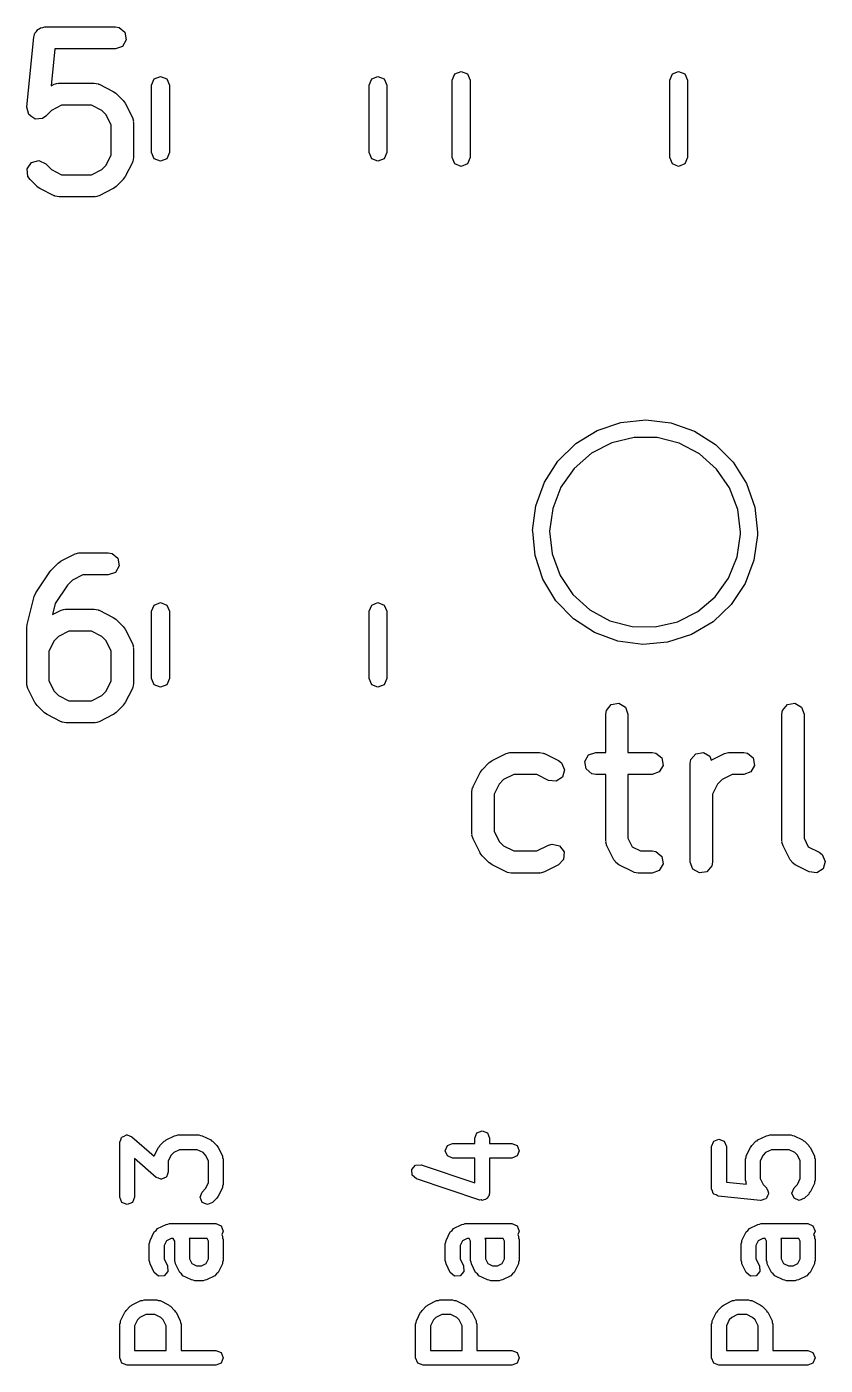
# Model space of a CAD drawing. Extents: x 58.1 to 150, y -119.5 to -80.4.
# Drawn here: x 82.94 to 88.34, y -98.85 to -89.8 of the extents above; entities that cross this region are included whole.
import ezdxf

# ---------------------------------------------------------------- set-up
doc = ezdxf.new("R2010")
doc.units = 0
doc.layers.add('BLACK', color=7, linetype='CONTINUOUS')

msp = doc.modelspace()

# ---------------------------------------------------------------- linework, layer by layer
at = {"layer": 'BLACK', "linetype": 'CONTINUOUS'}
for p, q in [((82.9936, -89.8607), (82.9983, -89.8438)), ((82.9983, -89.8438), (83.0097, -89.8327)), ((83.0097, -89.8327), (83.0177, -89.8189)), ((83.0177, -89.8189), (83.0275, -89.8153)), ((83.0275, -89.8153), (83.0351, -89.808)), ((83.0351, -89.808), (83.0509, -89.8068)), ((83.0509, -89.8068), (83.0659, -89.8014)), ((83.0659, -89.8014), (83.5421, -89.8014)), ((83.5421, -89.8014), (83.5677, -89.8059)), ((83.5677, -89.8059), (83.607, -89.8389)), ((83.607, -89.8389), (83.616, -89.8894)), ((82.9437, -90.3451), (82.9913, -89.8689)), ((82.9913, -89.8689), (82.9924, -89.8651)), ((82.992, -89.8634), (82.9936, -89.8607)), ((82.9924, -89.8651), (82.992, -89.8634)), ((83.5903, -89.9338), (83.5421, -89.9514)), ((83.616, -89.8894), (83.5903, -89.9338)), ((83.1338, -89.9514), (83.109, -90.1996)), ((83.5421, -89.9514), (83.1338, -89.9514)), ((85.819, -90.1627), (85.8366, -90.1203)), ((85.8366, -90.1203), (85.879, -90.1027)), ((85.879, -90.1027), (85.9214, -90.1203)), ((85.9214, -90.1203), (85.939, -90.1627)), ((87.289, -90.1627), (87.3066, -90.1203)), ((87.3066, -90.1203), (87.349, -90.1027)), ((87.349, -90.1027), (87.3914, -90.1203)), ((87.3914, -90.1203), (87.409, -90.1627)), ((83.109, -90.1996), (83.1276, -90.1903)), ((83.1276, -90.1903), (83.1526, -90.1828)), ((83.1526, -90.1828), (83.1569, -90.1839)), ((83.1569, -90.1839), (83.1611, -90.1823)), ((83.1611, -90.1823), (83.3992, -90.1823)), ((83.3992, -90.1823), (83.4249, -90.1869)), ((83.4249, -90.1869), (83.4283, -90.1897)), ((83.4283, -90.1897), (83.4328, -90.1903)), ((83.4328, -90.1903), (83.528, -90.2379)), ((83.787, -90.1969), (83.8046, -90.1545)), ((83.787, -90.6511), (83.787, -90.1969)), ((83.8046, -90.1545), (83.847, -90.1369)), ((83.847, -90.1369), (83.8894, -90.1545)), ((83.8894, -90.1545), (83.907, -90.1969)), ((83.907, -90.1969), (83.907, -90.6511)), ((85.257, -90.1969), (85.2746, -90.1545)), ((85.257, -90.6511), (85.257, -90.1969)), ((85.2746, -90.1545), (85.317, -90.1369)), ((85.317, -90.1369), (85.3594, -90.1545)), ((85.3594, -90.1545), (85.377, -90.1969)), ((85.377, -90.1969), (85.377, -90.6511)), ((85.819, -90.6853), (85.819, -90.1627)), ((85.939, -90.1627), (85.939, -90.6853)), ((87.289, -90.6853), (87.289, -90.1627)), ((87.409, -90.1627), (87.409, -90.6853)), ((83.528, -90.2379), (83.546, -90.2512)), ((83.546, -90.2512), (83.5475, -90.2519)), ((83.5475, -90.2519), (83.5951, -90.2995)), ((83.5951, -90.2995), (83.608, -90.3179)), ((82.9436, -90.346), (82.9438, -90.3456)), ((82.9501, -90.3704), (82.9436, -90.346)), ((82.9438, -90.3456), (82.9437, -90.3451)), ((82.9563, -90.3948), (82.9501, -90.3704)), ((82.9567, -90.3951), (82.9563, -90.3948)), ((82.9568, -90.3956), (82.9567, -90.3951)), ((83.1103, -90.3666), (83.0713, -90.4056)), ((83.1788, -90.3323), (83.1103, -90.3666)), ((83.3815, -90.3323), (83.1788, -90.3323)), ((83.45, -90.3666), (83.3815, -90.3323)), ((83.4805, -90.397), (83.45, -90.3666)), ((83.608, -90.3179), (83.6092, -90.319)), ((83.6092, -90.319), (83.6568, -90.4143)), ((82.9775, -90.41), (82.9568, -90.3956)), ((82.998, -90.4248), (82.9775, -90.41)), ((82.9985, -90.4247), (82.998, -90.4248)), ((82.9989, -90.425), (82.9985, -90.4247)), ((83.024, -90.4228), (82.9989, -90.425)), ((83.0491, -90.4209), (83.024, -90.4228)), ((83.0495, -90.4206), (83.0491, -90.4209)), ((83.05, -90.4205), (83.0495, -90.4206)), ((83.0713, -90.4056), (83.05, -90.4205)), ((83.5147, -90.4655), (83.4805, -90.397)), ((83.5147, -90.6682), (83.5147, -90.4655)), ((83.6568, -90.4143), (83.6642, -90.4392)), ((83.6642, -90.4392), (83.6632, -90.4436)), ((83.6632, -90.4436), (83.6647, -90.4478)), ((83.6647, -90.4478), (83.6647, -90.6859)), ((83.8046, -90.6935), (83.787, -90.6511)), ((83.907, -90.6511), (83.8894, -90.6935)), ((85.2746, -90.6935), (85.257, -90.6511)), ((85.377, -90.6511), (85.3594, -90.6935)), ((82.9458, -90.7617), (82.9753, -90.7197)), ((82.9753, -90.7197), (83.0248, -90.7064)), ((83.0248, -90.7064), (83.0713, -90.7281)), ((83.0713, -90.7281), (83.1103, -90.7671)), ((83.45, -90.7671), (83.4805, -90.7367)), ((83.4805, -90.7367), (83.5147, -90.6682)), ((83.6568, -90.7194), (83.6092, -90.8147)), ((83.6573, -90.715), (83.6568, -90.7194)), ((83.6602, -90.7116), (83.6573, -90.715)), ((83.6647, -90.6859), (83.6602, -90.7116)), ((83.847, -90.7111), (83.8046, -90.6935)), ((83.8894, -90.6935), (83.847, -90.7111)), ((85.317, -90.7111), (85.2746, -90.6935)), ((85.3594, -90.6935), (85.317, -90.7111)), ((85.8366, -90.7277), (85.819, -90.6853)), ((85.879, -90.7453), (85.8366, -90.7277)), ((85.9214, -90.7277), (85.879, -90.7453)), ((85.939, -90.6853), (85.9214, -90.7277)), ((87.3066, -90.7277), (87.289, -90.6853)), ((87.349, -90.7453), (87.3066, -90.7277)), ((87.3914, -90.7277), (87.349, -90.7453)), ((87.409, -90.6853), (87.3914, -90.7277)), ((82.9503, -90.8128), (82.9458, -90.7617)), ((82.9653, -90.8342), (82.9503, -90.8128)), ((83.0129, -90.8818), (82.9653, -90.8342)), ((83.1103, -90.7671), (83.1788, -90.8014)), ((83.1788, -90.8014), (83.3815, -90.8014)), ((83.3815, -90.8014), (83.45, -90.7671)), ((83.5951, -90.8342), (83.5475, -90.8818)), ((83.5958, -90.8327), (83.5951, -90.8342)), ((83.6092, -90.8147), (83.5958, -90.8327)), ((83.0144, -90.8825), (83.0129, -90.8818)), ((83.0324, -90.8958), (83.0144, -90.8825)), ((83.1276, -90.9435), (83.0324, -90.8958)), ((83.528, -90.8958), (83.4328, -90.9435)), ((83.5291, -90.8947), (83.528, -90.8958)), ((83.5475, -90.8818), (83.5291, -90.8947)), ((83.1321, -90.944), (83.1276, -90.9435)), ((83.1355, -90.9469), (83.1321, -90.944)), ((83.1611, -90.9514), (83.1355, -90.9469)), ((83.3992, -90.9514), (83.1611, -90.9514)), ((83.4035, -90.9498), (83.3992, -90.9514)), ((83.4078, -90.9509), (83.4035, -90.9498)), ((83.4328, -90.9435), (83.4078, -90.9509)), ((86.7984, -92.5303), (86.9588, -92.4757)), ((86.9588, -92.4757), (87.1273, -92.458)), ((87.1273, -92.458), (87.2955, -92.4781)), ((86.6541, -92.6191), (86.7984, -92.5303)), ((87.2955, -92.4781), (87.4552, -92.5349)), ((87.4552, -92.5349), (87.5982, -92.6257)), ((86.533, -92.7377), (86.6541, -92.6191)), ((86.8973, -92.6137), (86.7596, -92.6848)), ((87.0479, -92.5776), (86.8973, -92.6137)), ((87.2028, -92.5784), (87.0479, -92.5776)), ((87.353, -92.6161), (87.2028, -92.5784)), ((87.4899, -92.6886), (87.353, -92.6161)), ((87.5982, -92.6257), (87.7176, -92.7459)), ((86.4413, -92.8801), (86.533, -92.7377)), ((86.7596, -92.6848), (86.6429, -92.7866)), ((87.6056, -92.7917), (87.4899, -92.6886)), ((87.7176, -92.7459), (87.8074, -92.8896)), ((86.6429, -92.7866), (86.5538, -92.9133)), ((87.6933, -92.9193), (87.6056, -92.7917)), ((86.3833, -93.0393), (86.4413, -92.8801)), ((86.5538, -92.9133), (86.4976, -93.0577)), ((87.7481, -93.0642), (87.6933, -92.9193)), ((87.8074, -92.8896), (87.8631, -93.0496)), ((86.3621, -93.2074), (86.3833, -93.0393)), ((86.4976, -93.0577), (86.4773, -93.2112)), ((87.7667, -93.218), (87.7481, -93.0642)), ((87.8631, -93.0496), (87.882, -93.218)), ((86.3625, -93.2112), (86.3621, -93.2074)), ((86.3786, -93.376), (86.3625, -93.2112)), ((86.4773, -93.2112), (86.4943, -93.3652)), ((87.7447, -93.3849), (87.7666, -93.2315)), ((87.7666, -93.2315), (87.7667, -93.218)), ((87.8817, -93.2392), (87.8581, -93.407)), ((87.882, -93.218), (87.8817, -93.2392)), ((83.1752, -93.4129), (83.2705, -93.3653)), ((83.2705, -93.3653), (83.2954, -93.3579)), ((83.2954, -93.3579), (83.2998, -93.3589)), ((83.2998, -93.3589), (83.304, -93.3574)), ((83.304, -93.3574), (83.4945, -93.3574)), ((83.4945, -93.3574), (83.5201, -93.3619)), ((83.5201, -93.3619), (83.5594, -93.3949)), ((86.4321, -93.5368), (86.3786, -93.376)), ((86.4943, -93.3652), (86.5476, -93.5107)), ((83.1081, -93.4746), (83.1557, -93.427)), ((83.1557, -93.427), (83.1741, -93.4141)), ((83.1741, -93.4141), (83.1752, -93.4129)), ((83.5683, -93.4454), (83.5427, -93.4898)), ((83.5594, -93.3949), (83.5683, -93.4454)), ((87.687, -93.5286), (87.7447, -93.3849)), ((87.8581, -93.407), (87.798, -93.5654)), ((83.0035, -93.6289), (83.0987, -93.486)), ((83.0987, -93.486), (83.1066, -93.4778)), ((83.1066, -93.4778), (83.1081, -93.4746)), ((83.2532, -93.5416), (83.2194, -93.5754)), ((83.3217, -93.5074), (83.2532, -93.5416)), ((83.4945, -93.5074), (83.3217, -93.5074)), ((83.5427, -93.4898), (83.4945, -93.5074)), ((86.5199, -93.6817), (86.4321, -93.5368)), ((86.5476, -93.5107), (86.634, -93.6393)), ((87.5966, -93.6544), (87.687, -93.5286)), ((82.9455, -93.8428), (82.9931, -93.6523)), ((82.9931, -93.6523), (83.0034, -93.6293)), ((83.0034, -93.6293), (83.0035, -93.6289)), ((83.2194, -93.5754), (83.1355, -93.7013)), ((86.634, -93.6393), (86.7485, -93.7435)), ((87.798, -93.5654), (87.7042, -93.7065)), ((83.1355, -93.7013), (83.117, -93.7754)), ((83.1752, -93.7463), (83.2002, -93.7388)), ((83.2002, -93.7388), (83.2045, -93.7399)), ((83.2045, -93.7399), (83.2088, -93.7383)), ((83.2088, -93.7383), (83.3992, -93.7383)), ((83.3992, -93.7383), (83.4249, -93.7429)), ((83.4249, -93.7429), (83.4283, -93.7457)), ((83.787, -93.7529), (83.8046, -93.7105)), ((83.8046, -93.7105), (83.847, -93.6929)), ((83.847, -93.6929), (83.8894, -93.7105)), ((83.8894, -93.7105), (83.907, -93.7529)), ((85.257, -93.7529), (85.2746, -93.7105)), ((85.2746, -93.7105), (85.317, -93.6929)), ((85.317, -93.6929), (85.3594, -93.7105)), ((85.3594, -93.7105), (85.377, -93.7529)), ((86.6376, -93.8036), (86.5199, -93.6817)), ((87.4788, -93.755), (87.5966, -93.6544)), ((87.7042, -93.7065), (87.5815, -93.8234)), ((83.117, -93.7754), (83.1752, -93.7463)), ((83.4283, -93.7457), (83.4328, -93.7463)), ((83.4328, -93.7463), (83.528, -93.7939)), ((83.528, -93.7939), (83.546, -93.8072)), ((83.546, -93.8072), (83.5475, -93.8079)), ((83.5475, -93.8079), (83.5951, -93.8555)), ((83.787, -94.2071), (83.787, -93.7529)), ((83.907, -93.7529), (83.907, -94.2071)), ((85.257, -94.2071), (85.257, -93.7529)), ((85.377, -93.7529), (85.377, -94.2071)), ((86.7793, -93.8964), (86.6376, -93.8036)), ((86.7485, -93.7435), (86.8847, -93.8174)), ((86.8847, -93.8174), (87.0345, -93.8567)), ((87.1894, -93.8592), (87.3404, -93.8246)), ((87.3404, -93.8246), (87.4788, -93.755)), ((87.5815, -93.8234), (87.436, -93.9101)), ((82.9433, -93.861), (82.9459, -93.8462)), ((82.9433, -94.2419), (82.9433, -93.861)), ((82.9459, -93.8462), (82.9455, -93.8428)), ((83.1579, -93.9226), (83.1275, -93.953)), ((83.2265, -93.8883), (83.1579, -93.9226)), ((83.3815, -93.8883), (83.2265, -93.8883)), ((83.45, -93.9226), (83.3815, -93.8883)), ((83.4805, -93.953), (83.45, -93.9226)), ((83.5951, -93.8555), (83.608, -93.8739)), ((83.608, -93.8739), (83.6092, -93.875)), ((83.6092, -93.875), (83.6568, -93.9703)), ((86.9381, -93.9554), (86.7793, -93.8964)), ((87.0345, -93.8567), (87.1894, -93.8592)), ((87.436, -93.9101), (87.2748, -93.9625)), ((83.1275, -93.953), (83.0933, -94.0215)), ((83.5147, -94.0215), (83.4805, -93.953)), ((83.6568, -93.9703), (83.6642, -93.9952)), ((83.6642, -93.9952), (83.6632, -93.9996)), ((83.6632, -93.9996), (83.6647, -94.0038)), ((83.6647, -94.0038), (83.6647, -94.2419)), ((87.1061, -93.9778), (86.9381, -93.9554)), ((87.2748, -93.9625), (87.1061, -93.9778)), ((83.0933, -94.0215), (83.0933, -94.2242)), ((83.5147, -94.2242), (83.5147, -94.0215)), ((82.9448, -94.2461), (82.9433, -94.2419)), ((82.9438, -94.2505), (82.9448, -94.2461)), ((82.9512, -94.2754), (82.9438, -94.2505)), ((82.9988, -94.3707), (82.9512, -94.2754)), ((83.0933, -94.2242), (83.1275, -94.2927)), ((83.4805, -94.2927), (83.5147, -94.2242)), ((83.6568, -94.2754), (83.6092, -94.3707)), ((83.6573, -94.271), (83.6568, -94.2754)), ((83.6602, -94.2676), (83.6573, -94.271)), ((83.6647, -94.2419), (83.6602, -94.2676)), ((83.8046, -94.2495), (83.787, -94.2071)), ((83.847, -94.2671), (83.8046, -94.2495)), ((83.8894, -94.2495), (83.847, -94.2671)), ((83.907, -94.2071), (83.8894, -94.2495)), ((85.2746, -94.2495), (85.257, -94.2071)), ((85.317, -94.2671), (85.2746, -94.2495)), ((85.3594, -94.2495), (85.317, -94.2671)), ((85.377, -94.2071), (85.3594, -94.2495)), ((83, -94.3718), (82.9988, -94.3707)), ((83.0129, -94.3902), (83, -94.3718)), ((83.1275, -94.2927), (83.1579, -94.3231)), ((83.1579, -94.3231), (83.2265, -94.3574)), ((83.2265, -94.3574), (83.3815, -94.3574)), ((83.3815, -94.3574), (83.45, -94.3231)), ((83.45, -94.3231), (83.4805, -94.2927)), ((83.6092, -94.3707), (83.5958, -94.3887)), ((86.894, -94.3834), (86.9445, -94.3745)), ((86.9445, -94.3745), (86.989, -94.4002)), ((88.0845, -94.3834), (88.135, -94.3745)), ((88.135, -94.3745), (88.1795, -94.4002)), ((83.0605, -94.4378), (83.0129, -94.3902)), ((83.062, -94.4385), (83.0605, -94.4378)), ((83.08, -94.4518), (83.062, -94.4385)), ((83.1752, -94.4995), (83.08, -94.4518)), ((83.528, -94.4518), (83.4328, -94.4995)), ((83.5291, -94.4507), (83.528, -94.4518)), ((83.5475, -94.4378), (83.5291, -94.4507)), ((83.5951, -94.3902), (83.5475, -94.4378)), ((83.5958, -94.3887), (83.5951, -94.3902)), ((86.8565, -94.4484), (86.861, -94.4227)), ((86.8565, -94.7067), (86.8565, -94.4484)), ((86.861, -94.4227), (86.894, -94.3834)), ((86.989, -94.4002), (87.0065, -94.4484)), ((87.0065, -94.4484), (87.0065, -94.7067)), ((88.047, -94.4484), (88.0515, -94.4227)), ((88.047, -95.3055), (88.047, -94.4484)), ((88.0515, -94.4227), (88.0845, -94.3834)), ((88.1795, -94.4002), (88.197, -94.4484)), ((88.197, -94.4484), (88.197, -95.2878)), ((83.1797, -94.5), (83.1752, -94.4995)), ((83.1831, -94.5029), (83.1797, -94.5)), ((83.2088, -94.5074), (83.1831, -94.5029)), ((83.3992, -94.5074), (83.2088, -94.5074)), ((83.4035, -94.5058), (83.3992, -94.5074)), ((83.4078, -94.5069), (83.4035, -94.5058)), ((83.4328, -94.4995), (83.4078, -94.5069)), ((86.0885, -94.7623), (86.1837, -94.7146)), ((86.1837, -94.7146), (86.2087, -94.7072)), ((86.2087, -94.7072), (86.213, -94.7082)), ((86.213, -94.7082), (86.2172, -94.7067)), ((86.2172, -94.7067), (86.4077, -94.7067)), ((86.4077, -94.7067), (86.4334, -94.7112)), ((86.4334, -94.7112), (86.4368, -94.7141)), ((86.4368, -94.7141), (86.4413, -94.7146)), ((86.4413, -94.7146), (86.5365, -94.7623)), ((86.7148, -94.7687), (86.7405, -94.7243)), ((86.7405, -94.7243), (86.7887, -94.7067)), ((86.7887, -94.7067), (86.8565, -94.7067)), ((87.0065, -94.7067), (87.1696, -94.7067)), ((87.1696, -94.7067), (87.1953, -94.7112)), ((87.1953, -94.7112), (87.2346, -94.7442)), ((87.4325, -94.7561), (87.4655, -94.7168)), ((87.4655, -94.7168), (87.516, -94.7079)), ((87.516, -94.7079), (87.5604, -94.7335)), ((87.5604, -94.7335), (87.5699, -94.7596)), ((87.5699, -94.7596), (87.6599, -94.7146)), ((87.6599, -94.7146), (87.6849, -94.7072)), ((87.6849, -94.7072), (87.6892, -94.7082)), ((87.6892, -94.7082), (87.6934, -94.7067)), ((87.6934, -94.7067), (87.7887, -94.7067)), ((87.7887, -94.7067), (87.8143, -94.7112)), ((87.8143, -94.7112), (87.8536, -94.7442)), ((86.0073, -94.8434), (86.0207, -94.8254)), ((86.0207, -94.8254), (86.0213, -94.8239)), ((86.0213, -94.8239), (86.069, -94.7763)), ((86.069, -94.7763), (86.0873, -94.7634)), ((86.0873, -94.7634), (86.0885, -94.7623)), ((86.5365, -94.7623), (86.5574, -94.7778)), ((86.5574, -94.7778), (86.5778, -94.8248)), ((86.5778, -94.8248), (86.5632, -94.874)), ((86.7237, -94.8192), (86.7148, -94.7687)), ((86.763, -94.8522), (86.7237, -94.8192)), ((87.2435, -94.7947), (87.2178, -94.8392)), ((87.2346, -94.7442), (87.2435, -94.7947)), ((87.428, -94.7817), (87.4325, -94.7561)), ((87.428, -95.4484), (87.428, -94.7817)), ((87.8625, -94.7947), (87.8369, -94.8392)), ((87.8536, -94.7442), (87.8625, -94.7947)), ((85.9597, -94.9386), (86.0073, -94.8434)), ((86.1664, -94.891), (86.136, -94.9214)), ((86.2349, -94.8567), (86.1664, -94.891)), ((86.39, -94.8567), (86.2349, -94.8567)), ((86.4694, -94.8964), (86.39, -94.8567)), ((86.5204, -94.9023), (86.4694, -94.8964)), ((86.5632, -94.874), (86.5204, -94.9023)), ((86.7887, -94.8567), (86.763, -94.8522)), ((86.8565, -94.8567), (86.7887, -94.8567)), ((86.8565, -95.3055), (86.8565, -94.8567)), ((87.1696, -94.8567), (87.0065, -94.8567)), ((87.0065, -94.8567), (87.0065, -95.2878)), ((87.2178, -94.8392), (87.1696, -94.8567)), ((87.6426, -94.891), (87.6122, -94.9214)), ((87.7111, -94.8567), (87.6426, -94.891)), ((87.7887, -94.8567), (87.7111, -94.8567)), ((87.8369, -94.8392), (87.7887, -94.8567)), ((85.9518, -94.9722), (85.9563, -94.9465)), ((85.9518, -95.2579), (85.9518, -94.9722)), ((85.9563, -94.9465), (85.9592, -94.9431)), ((85.9592, -94.9431), (85.9597, -94.9386)), ((86.136, -94.9214), (86.1018, -94.9899)), ((86.1018, -94.9899), (86.1018, -95.2402)), ((87.6122, -94.9214), (87.578, -94.9899)), ((87.578, -94.9899), (87.578, -95.4484)), ((85.9533, -95.2621), (85.9518, -95.2579)), ((85.9523, -95.2665), (85.9533, -95.2621)), ((85.9597, -95.2914), (85.9523, -95.2665)), ((86.1018, -95.2402), (86.136, -95.3087)), ((86.0073, -95.3867), (85.9597, -95.2914)), ((86.136, -95.3087), (86.1664, -95.3391)), ((86.1664, -95.3391), (86.2349, -95.3734)), ((86.39, -95.3734), (86.4694, -95.3337)), ((86.4694, -95.3337), (86.4944, -95.3263)), ((86.4944, -95.3263), (86.5443, -95.3382)), ((86.5443, -95.3382), (86.5748, -95.3794)), ((86.8581, -95.3097), (86.8565, -95.3055)), ((86.857, -95.3141), (86.8581, -95.3097)), ((86.8644, -95.3391), (86.857, -95.3141)), ((86.9121, -95.4343), (86.8644, -95.3391)), ((87.0065, -95.2878), (87.035, -95.3449)), ((87.035, -95.3449), (87.0921, -95.3734)), ((88.0485, -95.3097), (88.047, -95.3055)), ((88.0475, -95.3141), (88.0485, -95.3097)), ((88.0549, -95.3391), (88.0475, -95.3141)), ((88.1025, -95.4343), (88.0549, -95.3391)), ((88.197, -95.2878), (88.2255, -95.3449)), ((88.2255, -95.3449), (88.2984, -95.3813)), ((86.0085, -95.3878), (86.0073, -95.3867)), ((86.0213, -95.4062), (86.0085, -95.3878)), ((86.069, -95.4538), (86.0213, -95.4062)), ((86.0704, -95.4545), (86.069, -95.4538)), ((86.0885, -95.4678), (86.0704, -95.4545)), ((86.2349, -95.3734), (86.39, -95.3734)), ((86.5718, -95.4306), (86.5365, -95.4678)), ((86.5748, -95.3794), (86.5718, -95.4306)), ((86.9202, -95.442), (86.9121, -95.4343)), ((86.9247, -95.4523), (86.9202, -95.442)), ((86.9456, -95.4678), (86.9247, -95.4523)), ((87.0921, -95.3734), (87.1696, -95.3734)), ((87.1696, -95.3734), (87.1953, -95.3779)), ((87.1953, -95.3779), (87.2346, -95.4109)), ((87.2435, -95.4614), (87.2178, -95.5058)), ((87.2346, -95.4109), (87.2435, -95.4614)), ((87.4455, -95.4966), (87.428, -95.4484)), ((87.578, -95.4484), (87.5734, -95.474)), ((88.1107, -95.442), (88.1025, -95.4343)), ((88.1152, -95.4523), (88.1107, -95.442)), ((88.1361, -95.4678), (88.1152, -95.4523)), ((88.2984, -95.3813), (88.3193, -95.3968)), ((88.3193, -95.3968), (88.3397, -95.4439)), ((88.3397, -95.4439), (88.3251, -95.4931)), ((86.1837, -95.5155), (86.0885, -95.4678)), ((86.1882, -95.516), (86.1837, -95.5155)), ((86.1916, -95.5189), (86.1882, -95.516)), ((86.2172, -95.5234), (86.1916, -95.5189)), ((86.4077, -95.5234), (86.2172, -95.5234)), ((86.4119, -95.5218), (86.4077, -95.5234)), ((86.4163, -95.5229), (86.4119, -95.5218)), ((86.4413, -95.5155), (86.4163, -95.5229)), ((86.5365, -95.4678), (86.4413, -95.5155)), ((87.0408, -95.5155), (86.9456, -95.4678)), ((87.0453, -95.516), (87.0408, -95.5155)), ((87.0487, -95.5189), (87.0453, -95.516)), ((87.0744, -95.5234), (87.0487, -95.5189)), ((87.1696, -95.5234), (87.0744, -95.5234)), ((87.2178, -95.5058), (87.1696, -95.5234)), ((87.4899, -95.5222), (87.4455, -95.4966)), ((87.5405, -95.5133), (87.4899, -95.5222)), ((87.5734, -95.474), (87.5405, -95.5133)), ((88.2313, -95.5155), (88.1361, -95.4678)), ((88.2823, -95.5213), (88.2313, -95.5155)), ((88.3251, -95.4931), (88.2823, -95.5213)), ((85.9861, -97.2789), (86.0214, -97.2643)), ((86.0214, -97.2643), (86.0568, -97.2789)), ((83.5714, -97.3429), (83.5782, -97.3266)), ((83.5714, -97.7143), (83.5714, -97.3429)), ((83.5782, -97.3266), (83.5838, -97.3099)), ((83.5838, -97.3099), (83.5854, -97.3091)), ((83.5854, -97.3091), (83.5861, -97.3075)), ((83.5861, -97.3075), (83.6023, -97.3008)), ((83.6023, -97.3008), (83.6181, -97.293)), ((83.6181, -97.293), (83.6198, -97.2935)), ((83.6198, -97.2935), (83.6214, -97.2929)), ((83.6214, -97.2929), (83.6377, -97.2996)), ((83.6377, -97.2996), (83.6544, -97.3052)), ((83.6544, -97.3052), (83.8051, -97.4371)), ((83.8432, -97.3646), (83.8718, -97.3361)), ((83.8718, -97.3361), (83.8794, -97.3329)), ((83.8794, -97.3329), (83.8848, -97.3267)), ((83.8848, -97.3267), (83.9419, -97.2981)), ((83.9419, -97.2981), (83.9535, -97.2973)), ((83.9535, -97.2973), (83.9643, -97.2929)), ((83.9643, -97.2929), (84.1071, -97.2929)), ((84.1071, -97.2929), (84.1179, -97.2973)), ((84.1179, -97.2973), (84.1295, -97.2981)), ((84.1295, -97.2981), (84.1866, -97.3267)), ((84.1866, -97.3267), (84.192, -97.3329)), ((84.192, -97.3329), (84.1996, -97.3361)), ((84.1996, -97.3361), (84.2282, -97.3646)), ((85.7861, -97.3646), (85.8214, -97.35)), ((85.8214, -97.35), (85.9714, -97.35)), ((85.9714, -97.3143), (85.9861, -97.2789)), ((85.9714, -97.35), (85.9714, -97.3143)), ((86.0568, -97.2789), (86.0714, -97.3143)), ((86.0714, -97.3143), (86.0714, -97.35)), ((86.0714, -97.35), (86.2214, -97.35)), ((86.2214, -97.35), (86.2568, -97.3646)), ((87.5714, -97.3714), (87.5861, -97.3361)), ((87.5861, -97.3361), (87.6214, -97.3214)), ((87.6214, -97.3214), (87.6568, -97.3361)), ((87.6568, -97.3361), (87.6714, -97.3714)), ((87.8432, -97.3646), (87.8718, -97.3361)), ((87.8718, -97.3361), (87.8794, -97.3329)), ((87.8794, -97.3329), (87.8848, -97.3267)), ((87.8848, -97.3267), (87.9419, -97.2981)), ((87.9419, -97.2981), (87.9535, -97.2973)), ((87.9535, -97.2973), (87.9643, -97.2929)), ((87.9643, -97.2929), (88.1071, -97.2929)), ((88.1071, -97.2929), (88.1179, -97.2973)), ((88.1179, -97.2973), (88.1295, -97.2981)), ((88.1295, -97.2981), (88.1866, -97.3267)), ((88.1866, -97.3267), (88.192, -97.3329)), ((88.192, -97.3329), (88.1996, -97.3361)), ((88.1996, -97.3361), (88.2282, -97.3646)), ((83.8171, -97.5805), (83.6714, -97.453)), ((83.6714, -97.453), (83.6714, -97.7143)), ((83.8051, -97.4371), (83.8053, -97.4348)), ((83.8053, -97.4348), (83.8338, -97.3776)), ((83.8338, -97.3776), (83.8401, -97.3722)), ((83.8401, -97.3722), (83.8432, -97.3646)), ((83.9197, -97.4296), (83.9, -97.4689)), ((83.9368, -97.4125), (83.9197, -97.4296)), ((83.9761, -97.3929), (83.9368, -97.4125)), ((84.0953, -97.3929), (83.9761, -97.3929)), ((84.1347, -97.4125), (84.0953, -97.3929)), ((84.1518, -97.4296), (84.1347, -97.4125)), ((84.1714, -97.4689), (84.1518, -97.4296)), ((84.2282, -97.3646), (84.2314, -97.3722)), ((84.2314, -97.3722), (84.2376, -97.3776)), ((84.2376, -97.3776), (84.2661, -97.4348)), ((84.2661, -97.4348), (84.267, -97.4464)), ((84.267, -97.4464), (84.2714, -97.4571)), ((85.7714, -97.4), (85.7861, -97.3646)), ((85.7861, -97.4354), (85.7714, -97.4)), ((85.8214, -97.45), (85.7861, -97.4354)), ((85.9714, -97.45), (85.8214, -97.45)), ((85.9714, -97.6163), (85.9714, -97.45)), ((86.2214, -97.45), (86.0714, -97.45)), ((86.0714, -97.45), (86.0714, -97.6857)), ((86.2568, -97.4354), (86.2214, -97.45)), ((86.2568, -97.3646), (86.2714, -97.4)), ((86.2714, -97.4), (86.2568, -97.4354)), ((87.5714, -97.6571), (87.5714, -97.3714)), ((87.6714, -97.3714), (87.6714, -97.6119)), ((87.8, -97.4571), (87.8045, -97.4464)), ((87.8045, -97.4464), (87.8053, -97.4348)), ((87.8053, -97.4348), (87.8338, -97.3776)), ((87.8338, -97.3776), (87.8401, -97.3722)), ((87.8401, -97.3722), (87.8432, -97.3646)), ((87.9197, -97.4296), (87.9, -97.4689)), ((87.9368, -97.4125), (87.9197, -97.4296)), ((87.9761, -97.3929), (87.9368, -97.4125)), ((88.0953, -97.3929), (87.9761, -97.3929)), ((88.1347, -97.4125), (88.0953, -97.3929)), ((88.1518, -97.4296), (88.1347, -97.4125)), ((88.1714, -97.4689), (88.1518, -97.4296)), ((88.2282, -97.3646), (88.2314, -97.3722)), ((88.2314, -97.3722), (88.2376, -97.3776)), ((88.2376, -97.3776), (88.2661, -97.4348)), ((88.2661, -97.4348), (88.267, -97.4464)), ((88.267, -97.4464), (88.2714, -97.4571)), ((83.9, -97.5429), (83.8933, -97.5591)), ((83.9, -97.4689), (83.9, -97.5429)), ((84.1714, -97.6168), (84.1714, -97.4689)), ((84.2714, -97.4571), (84.2714, -97.6286)), ((85.5454, -97.527), (85.5705, -97.4981)), ((85.5481, -97.5652), (85.5454, -97.527)), ((85.5705, -97.4981), (85.6087, -97.4954)), ((85.6087, -97.4954), (85.9714, -97.6163)), ((87.8, -97.6), (87.8, -97.4571)), ((87.9, -97.4689), (87.9, -97.5882)), ((88.1714, -97.5882), (88.1714, -97.4689)), ((88.2714, -97.4571), (88.2714, -97.6)), ((83.8337, -97.5861), (83.8171, -97.5805)), ((83.85, -97.5929), (83.8337, -97.5861)), ((83.8516, -97.5922), (83.85, -97.5929)), ((83.8533, -97.5927), (83.8516, -97.5922)), ((83.8691, -97.5849), (83.8533, -97.5927)), ((83.8854, -97.5782), (83.8691, -97.5849)), ((83.886, -97.5766), (83.8854, -97.5782)), ((83.8876, -97.5758), (83.886, -97.5766)), ((83.8933, -97.5591), (83.8876, -97.5758)), ((84.1518, -97.6561), (84.1714, -97.6168)), ((84.2714, -97.6286), (84.267, -97.6393)), ((85.577, -97.5903), (85.5481, -97.5652)), ((86.0056, -97.7331), (85.577, -97.5903)), ((87.6714, -97.6119), (87.8068, -97.6254)), ((87.8045, -97.6108), (87.8, -97.6)), ((87.8053, -97.6224), (87.8045, -97.6108)), ((87.8068, -97.6254), (87.8053, -97.6224)), ((87.9, -97.5882), (87.9197, -97.6275)), ((87.9197, -97.6275), (87.9425, -97.6504)), ((88.1289, -97.6504), (88.1518, -97.6275)), ((88.1518, -97.6275), (88.1714, -97.5882)), ((88.2661, -97.6224), (88.2376, -97.6795)), ((88.267, -97.6108), (88.2661, -97.6224)), ((88.2714, -97.6), (88.267, -97.6108)), ((83.5861, -97.7496), (83.5714, -97.7143)), ((83.6714, -97.7143), (83.6568, -97.7496)), ((84.1143, -97.7143), (84.1289, -97.6789)), ((84.1289, -97.7496), (84.1143, -97.7143)), ((84.1289, -97.6789), (84.1518, -97.6561)), ((84.2282, -97.7211), (84.1996, -97.7496)), ((84.2314, -97.7135), (84.2282, -97.7211)), ((84.2376, -97.7081), (84.2314, -97.7135)), ((84.2661, -97.6509), (84.2376, -97.7081)), ((84.267, -97.6393), (84.2661, -97.6509)), ((86.0492, -97.7242), (86.0438, -97.7304)), ((86.0568, -97.7211), (86.0492, -97.7242)), ((86.0612, -97.7103), (86.0568, -97.7211)), ((86.0689, -97.7015), (86.0612, -97.7103)), ((86.0714, -97.6857), (86.0683, -97.6933)), ((86.0683, -97.6933), (86.0689, -97.7015)), ((87.5779, -97.6727), (87.5714, -97.6571)), ((87.5827, -97.6888), (87.5779, -97.6727)), ((87.5851, -97.6901), (87.5827, -97.6888)), ((87.5861, -97.6925), (87.5851, -97.6901)), ((87.6016, -97.6989), (87.5861, -97.6925)), ((87.6165, -97.7069), (87.6016, -97.6989)), ((87.9022, -97.7355), (87.6165, -97.7069)), ((87.9388, -97.7244), (87.9227, -97.7293)), ((87.9401, -97.7221), (87.9388, -97.7244)), ((87.9425, -97.7211), (87.9401, -97.7221)), ((87.9425, -97.6504), (87.9435, -97.6528)), ((87.9489, -97.7055), (87.9425, -97.7211)), ((87.9435, -97.6528), (87.9458, -97.6541)), ((87.9458, -97.6541), (87.9507, -97.6702)), ((87.9569, -97.6907), (87.9489, -97.7055)), ((87.9507, -97.6702), (87.9571, -97.6857)), ((87.9571, -97.6857), (87.9561, -97.6882)), ((87.9561, -97.6882), (87.9569, -97.6907)), ((88.1143, -97.6857), (88.1289, -97.6504)), ((88.1289, -97.7211), (88.1143, -97.6857)), ((88.1643, -97.7357), (88.1289, -97.7211)), ((88.1996, -97.7211), (88.1643, -97.7357)), ((88.2282, -97.6925), (88.1996, -97.7211)), ((88.2314, -97.6849), (88.2282, -97.6925)), ((88.2376, -97.6795), (88.2314, -97.6849)), ((83.6214, -97.7643), (83.5861, -97.7496)), ((83.6568, -97.7496), (83.6214, -97.7643)), ((84.1643, -97.7643), (84.1289, -97.7496)), ((84.1996, -97.7496), (84.1643, -97.7643)), ((86.0138, -97.7326), (86.0056, -97.7331)), ((86.0214, -97.7357), (86.0138, -97.7326)), ((86.0322, -97.7313), (86.0214, -97.7357)), ((86.0438, -97.7304), (86.0322, -97.7313)), ((87.9047, -97.7347), (87.9022, -97.7355)), ((87.9071, -97.7357), (87.9047, -97.7347)), ((87.9227, -97.7293), (87.9071, -97.7357)), ((83.8276, -97.9267), (83.8848, -97.8981)), ((83.8848, -97.8981), (83.8964, -97.8973)), ((83.8964, -97.8973), (83.9071, -97.8929)), ((83.9071, -97.8929), (84.2214, -97.8929)), ((84.2214, -97.8929), (84.2568, -97.9075)), ((85.8276, -97.9267), (85.8848, -97.8981)), ((85.8848, -97.8981), (85.8964, -97.8973)), ((85.8964, -97.8973), (85.9071, -97.8929)), ((85.9071, -97.8929), (86.2214, -97.8929)), ((86.2214, -97.8929), (86.2568, -97.9075)), ((87.8276, -97.9267), (87.8848, -97.8981)), ((87.8848, -97.8981), (87.8964, -97.8973)), ((87.8964, -97.8973), (87.9071, -97.8929)), ((87.9071, -97.8929), (88.2214, -97.8929)), ((88.2214, -97.8929), (88.2568, -97.9075)), ((83.7767, -98.0062), (83.8053, -97.9491)), ((83.8053, -97.9491), (83.8173, -97.9387)), ((83.8173, -97.9387), (83.8276, -97.9267)), ((83.9189, -97.9929), (83.8873, -98.0087)), ((83.9334, -97.9929), (83.9189, -97.9929)), ((83.9429, -98.0118), (83.9334, -97.9929)), ((84.0399, -97.9929), (84.0429, -98)), ((84.162, -97.9929), (84.0399, -97.9929)), ((84.1714, -98.0118), (84.162, -97.9929)), ((84.2568, -97.9075), (84.2714, -97.9429)), ((84.2714, -97.9429), (84.2612, -97.9677)), ((84.2612, -97.9677), (84.2661, -97.9776)), ((84.2661, -97.9776), (84.267, -97.9892)), ((84.267, -97.9892), (84.2714, -98)), ((85.7767, -98.0062), (85.8053, -97.9491)), ((85.8053, -97.9491), (85.8173, -97.9387)), ((85.8173, -97.9387), (85.8276, -97.9267)), ((85.9189, -97.9929), (85.8873, -98.0087)), ((85.9334, -97.9929), (85.9189, -97.9929)), ((85.9429, -98.0118), (85.9334, -97.9929)), ((86.0399, -97.9929), (86.0429, -98)), ((86.162, -97.9929), (86.0399, -97.9929)), ((86.1714, -98.0118), (86.162, -97.9929)), ((86.2568, -97.9075), (86.2714, -97.9429)), ((86.2714, -97.9429), (86.2612, -97.9677)), ((86.2612, -97.9677), (86.2661, -97.9776)), ((86.2661, -97.9776), (86.267, -97.9892)), ((86.267, -97.9892), (86.2714, -98)), ((87.7767, -98.0062), (87.8053, -97.9491)), ((87.8053, -97.9491), (87.8173, -97.9387)), ((87.8173, -97.9387), (87.8276, -97.9267)), ((87.9189, -97.9929), (87.8873, -98.0087)), ((87.9334, -97.9929), (87.9189, -97.9929)), ((87.9429, -98.0118), (87.9334, -97.9929)), ((88.0399, -97.9929), (88.0429, -98)), ((88.162, -97.9929), (88.0399, -97.9929)), ((88.1714, -98.0118), (88.162, -97.9929)), ((88.2568, -97.9075), (88.2714, -97.9429)), ((88.2714, -97.9429), (88.2612, -97.9677)), ((88.2612, -97.9677), (88.2661, -97.9776)), ((88.2661, -97.9776), (88.267, -97.9892)), ((88.267, -97.9892), (88.2714, -98)), ((83.7714, -98.0286), (83.7759, -98.0178)), ((83.7714, -98.1429), (83.7714, -98.0286)), ((83.7759, -98.0178), (83.7767, -98.0062)), ((83.8873, -98.0087), (83.8714, -98.0404)), ((83.8714, -98.0404), (83.8714, -98.1311)), ((83.9429, -98.1429), (83.9429, -98.0118)), ((84.0429, -98), (84.0429, -98.1311)), ((84.1714, -98.1311), (84.1714, -98.0118)), ((84.2714, -98), (84.2714, -98.1429)), ((85.7714, -98.0286), (85.7759, -98.0178)), ((85.7714, -98.1429), (85.7714, -98.0286)), ((85.7759, -98.0178), (85.7767, -98.0062)), ((85.8873, -98.0087), (85.8714, -98.0404)), ((85.8714, -98.0404), (85.8714, -98.1311)), ((85.9429, -98.1429), (85.9429, -98.0118)), ((86.0429, -98), (86.0429, -98.1311)), ((86.1714, -98.1311), (86.1714, -98.0118)), ((86.2714, -98), (86.2714, -98.1429)), ((87.7714, -98.0286), (87.7759, -98.0178)), ((87.7714, -98.1429), (87.7714, -98.0286)), ((87.7759, -98.0178), (87.7767, -98.0062)), ((87.8873, -98.0087), (87.8714, -98.0404)), ((87.8714, -98.0404), (87.8714, -98.1311)), ((87.9429, -98.1429), (87.9429, -98.0118)), ((88.0429, -98), (88.0429, -98.1311)), ((88.1714, -98.1311), (88.1714, -98.0118)), ((88.2714, -98), (88.2714, -98.1429)), ((83.7759, -98.1536), (83.7714, -98.1429)), ((83.7767, -98.1652), (83.7759, -98.1536)), ((83.8053, -98.2224), (83.7767, -98.1652)), ((83.8714, -98.1311), (83.8947, -98.1776)), ((83.9473, -98.1536), (83.9429, -98.1429)), ((83.9481, -98.1652), (83.9473, -98.1536)), ((83.9767, -98.2224), (83.9481, -98.1652)), ((84.0429, -98.1311), (84.0587, -98.1627)), ((84.0587, -98.1627), (84.0904, -98.1786)), ((84.1239, -98.1786), (84.1556, -98.1627)), ((84.1556, -98.1627), (84.1714, -98.1311)), ((84.2661, -98.1652), (84.2376, -98.2224)), ((84.267, -98.1536), (84.2661, -98.1652)), ((84.2714, -98.1429), (84.267, -98.1536)), ((85.7759, -98.1536), (85.7714, -98.1429)), ((85.7767, -98.1652), (85.7759, -98.1536)), ((85.8053, -98.2224), (85.7767, -98.1652)), ((85.8714, -98.1311), (85.8947, -98.1776)), ((85.9473, -98.1536), (85.9429, -98.1429)), ((85.9481, -98.1652), (85.9473, -98.1536)), ((85.9767, -98.2224), (85.9481, -98.1652)), ((86.0429, -98.1311), (86.0587, -98.1627)), ((86.0587, -98.1627), (86.0904, -98.1786)), ((86.1239, -98.1786), (86.1556, -98.1627)), ((86.1556, -98.1627), (86.1714, -98.1311)), ((86.2661, -98.1652), (86.2376, -98.2224)), ((86.267, -98.1536), (86.2661, -98.1652)), ((86.2714, -98.1429), (86.267, -98.1536)), ((87.7759, -98.1536), (87.7714, -98.1429)), ((87.7767, -98.1652), (87.7759, -98.1536)), ((87.8053, -98.2224), (87.7767, -98.1652)), ((87.8714, -98.1311), (87.8947, -98.1776)), ((87.9473, -98.1536), (87.9429, -98.1429)), ((87.9481, -98.1652), (87.9473, -98.1536)), ((87.9767, -98.2224), (87.9481, -98.1652)), ((88.0429, -98.1311), (88.0587, -98.1627)), ((88.0587, -98.1627), (88.0904, -98.1786)), ((88.1239, -98.1786), (88.1556, -98.1627)), ((88.1556, -98.1627), (88.1714, -98.1311)), ((88.2661, -98.1652), (88.2376, -98.2224)), ((88.267, -98.1536), (88.2661, -98.1652)), ((88.2714, -98.1429), (88.267, -98.1536)), ((83.8342, -98.2474), (83.8053, -98.2224)), ((83.8724, -98.2447), (83.8342, -98.2474)), ((83.8974, -98.2158), (83.8724, -98.2447)), ((83.8947, -98.1776), (83.8974, -98.2158)), ((83.9887, -98.2327), (83.9767, -98.2224)), ((83.9991, -98.2447), (83.9887, -98.2327)), ((84.0562, -98.2733), (83.9991, -98.2447)), ((84.0904, -98.1786), (84.1239, -98.1786)), ((84.2152, -98.2447), (84.1581, -98.2733)), ((84.2256, -98.2327), (84.2152, -98.2447)), ((84.2376, -98.2224), (84.2256, -98.2327)), ((85.8342, -98.2474), (85.8053, -98.2224)), ((85.8724, -98.2447), (85.8342, -98.2474)), ((85.8974, -98.2158), (85.8724, -98.2447)), ((85.8947, -98.1776), (85.8974, -98.2158)), ((85.9887, -98.2327), (85.9767, -98.2224)), ((85.9991, -98.2447), (85.9887, -98.2327)), ((86.0562, -98.2733), (85.9991, -98.2447)), ((86.0904, -98.1786), (86.1239, -98.1786)), ((86.2152, -98.2447), (86.1581, -98.2733)), ((86.2256, -98.2327), (86.2152, -98.2447)), ((86.2376, -98.2224), (86.2256, -98.2327)), ((87.8342, -98.2474), (87.8053, -98.2224)), ((87.8724, -98.2447), (87.8342, -98.2474)), ((87.8974, -98.2158), (87.8724, -98.2447)), ((87.8947, -98.1776), (87.8974, -98.2158)), ((87.9887, -98.2327), (87.9767, -98.2224)), ((87.9991, -98.2447), (87.9887, -98.2327)), ((88.0562, -98.2733), (87.9991, -98.2447)), ((88.0904, -98.1786), (88.1239, -98.1786)), ((88.2152, -98.2447), (88.1581, -98.2733)), ((88.2256, -98.2327), (88.2152, -98.2447)), ((88.2376, -98.2224), (88.2256, -98.2327)), ((84.0678, -98.2741), (84.0562, -98.2733)), ((84.0786, -98.2786), (84.0678, -98.2741)), ((84.1357, -98.2786), (84.0786, -98.2786)), ((84.1465, -98.2741), (84.1357, -98.2786)), ((84.1581, -98.2733), (84.1465, -98.2741)), ((86.0678, -98.2741), (86.0562, -98.2733)), ((86.0786, -98.2786), (86.0678, -98.2741)), ((86.1357, -98.2786), (86.0786, -98.2786)), ((86.1465, -98.2741), (86.1357, -98.2786)), ((86.1581, -98.2733), (86.1465, -98.2741)), ((88.0678, -98.2741), (88.0562, -98.2733)), ((88.0786, -98.2786), (88.0678, -98.2741)), ((88.1357, -98.2786), (88.0786, -98.2786)), ((88.1465, -98.2741), (88.1357, -98.2786)), ((88.1581, -98.2733), (88.1465, -98.2741)), ((83.6432, -98.4504), (83.6508, -98.4472)), ((83.6508, -98.4472), (83.6562, -98.441)), ((83.6562, -98.441), (83.7134, -98.4124)), ((83.7134, -98.4124), (83.725, -98.4116)), ((83.725, -98.4116), (83.7357, -98.4071)), ((83.7357, -98.4071), (83.8214, -98.4071)), ((83.8214, -98.4071), (83.8322, -98.4116)), ((83.8322, -98.4116), (83.8438, -98.4124)), ((83.8438, -98.4124), (83.9009, -98.441)), ((83.9009, -98.441), (83.9063, -98.4472)), ((83.9063, -98.4472), (83.9139, -98.4504)), ((85.6432, -98.4504), (85.6508, -98.4472)), ((85.6508, -98.4472), (85.6562, -98.441)), ((85.6562, -98.441), (85.7134, -98.4124)), ((85.7134, -98.4124), (85.725, -98.4116)), ((85.725, -98.4116), (85.7357, -98.4071)), ((85.7357, -98.4071), (85.8214, -98.4071)), ((85.8214, -98.4071), (85.8322, -98.4116)), ((85.8322, -98.4116), (85.8438, -98.4124)), ((85.8438, -98.4124), (85.9009, -98.441)), ((85.9009, -98.441), (85.9063, -98.4472)), ((85.9063, -98.4472), (85.9139, -98.4504)), ((87.6432, -98.4504), (87.6508, -98.4472)), ((87.6508, -98.4472), (87.6562, -98.441)), ((87.6562, -98.441), (87.7134, -98.4124)), ((87.7134, -98.4124), (87.725, -98.4116)), ((87.725, -98.4116), (87.7357, -98.4071)), ((87.7357, -98.4071), (87.8214, -98.4071)), ((87.8214, -98.4071), (87.8322, -98.4116)), ((87.8322, -98.4116), (87.8438, -98.4124)), ((87.8438, -98.4124), (87.9009, -98.441)), ((87.9009, -98.441), (87.9063, -98.4472)), ((87.9063, -98.4472), (87.9139, -98.4504)), ((83.5767, -98.5491), (83.6053, -98.4919)), ((83.6053, -98.4919), (83.6115, -98.4865)), ((83.6115, -98.4865), (83.6146, -98.4789)), ((83.6146, -98.4789), (83.6432, -98.4504)), ((83.7082, -98.5268), (83.6911, -98.5439)), ((83.7475, -98.5071), (83.7082, -98.5268)), ((83.8096, -98.5071), (83.7475, -98.5071)), ((83.849, -98.5268), (83.8096, -98.5071)), ((83.8661, -98.5439), (83.849, -98.5268)), ((83.9139, -98.4504), (83.9425, -98.4789)), ((83.9425, -98.4789), (83.9456, -98.4865)), ((83.9456, -98.4865), (83.9519, -98.4919)), ((83.9519, -98.4919), (83.9804, -98.5491)), ((85.5767, -98.5491), (85.6053, -98.4919)), ((85.6053, -98.4919), (85.6115, -98.4865)), ((85.6115, -98.4865), (85.6146, -98.4789)), ((85.6146, -98.4789), (85.6432, -98.4504)), ((85.7082, -98.5268), (85.6911, -98.5439)), ((85.7475, -98.5071), (85.7082, -98.5268)), ((85.8096, -98.5071), (85.7475, -98.5071)), ((85.849, -98.5268), (85.8096, -98.5071)), ((85.8661, -98.5439), (85.849, -98.5268)), ((85.9139, -98.4504), (85.9425, -98.4789)), ((85.9425, -98.4789), (85.9456, -98.4865)), ((85.9456, -98.4865), (85.9519, -98.4919)), ((85.9519, -98.4919), (85.9804, -98.5491)), ((87.5767, -98.5491), (87.6053, -98.4919)), ((87.6053, -98.4919), (87.6115, -98.4865)), ((87.6115, -98.4865), (87.6146, -98.4789)), ((87.6146, -98.4789), (87.6432, -98.4504)), ((87.7082, -98.5268), (87.6911, -98.5439)), ((87.7475, -98.5071), (87.7082, -98.5268)), ((87.8096, -98.5071), (87.7475, -98.5071)), ((87.849, -98.5268), (87.8096, -98.5071)), ((87.8661, -98.5439), (87.849, -98.5268)), ((87.9139, -98.4504), (87.9425, -98.4789)), ((87.9425, -98.4789), (87.9456, -98.4865)), ((87.9456, -98.4865), (87.9519, -98.4919)), ((87.9519, -98.4919), (87.9804, -98.5491)), ((83.5714, -98.5714), (83.5759, -98.5607)), ((83.5714, -98.8), (83.5714, -98.5714)), ((83.5759, -98.5607), (83.5767, -98.5491)), ((83.6911, -98.5439), (83.6714, -98.5832)), ((83.6714, -98.5832), (83.6714, -98.75)), ((83.8857, -98.5832), (83.8661, -98.5439)), ((83.8857, -98.75), (83.8857, -98.5832)), ((83.9804, -98.5491), (83.9813, -98.5607)), ((83.9813, -98.5607), (83.9857, -98.5714)), ((83.9857, -98.5714), (83.9857, -98.75)), ((85.5714, -98.5714), (85.5759, -98.5607)), ((85.5714, -98.8), (85.5714, -98.5714)), ((85.5759, -98.5607), (85.5767, -98.5491)), ((85.6911, -98.5439), (85.6714, -98.5832)), ((85.6714, -98.5832), (85.6714, -98.75)), ((85.8857, -98.5832), (85.8661, -98.5439)), ((85.8857, -98.75), (85.8857, -98.5832)), ((85.9804, -98.5491), (85.9813, -98.5607)), ((85.9813, -98.5607), (85.9857, -98.5714)), ((85.9857, -98.5714), (85.9857, -98.75)), ((87.5714, -98.5714), (87.5759, -98.5607)), ((87.5714, -98.8), (87.5714, -98.5714)), ((87.5759, -98.5607), (87.5767, -98.5491)), ((87.6911, -98.5439), (87.6714, -98.5832)), ((87.6714, -98.5832), (87.6714, -98.75)), ((87.8857, -98.5832), (87.8661, -98.5439)), ((87.8857, -98.75), (87.8857, -98.5832)), ((87.9804, -98.5491), (87.9813, -98.5607)), ((87.9813, -98.5607), (87.9857, -98.5714)), ((87.9857, -98.5714), (87.9857, -98.75)), ((83.5861, -98.8354), (83.5714, -98.8)), ((83.6714, -98.75), (83.8857, -98.75)), ((83.9857, -98.75), (84.2214, -98.75)), ((84.2214, -98.75), (84.2568, -98.7646)), ((84.2568, -98.7646), (84.2714, -98.8)), ((84.2714, -98.8), (84.2568, -98.8354)), ((85.5861, -98.8354), (85.5714, -98.8)), ((85.6714, -98.75), (85.8857, -98.75)), ((85.9857, -98.75), (86.2214, -98.75)), ((86.2214, -98.75), (86.2568, -98.7646)), ((86.2568, -98.7646), (86.2714, -98.8)), ((86.2714, -98.8), (86.2568, -98.8354)), ((87.5861, -98.8354), (87.5714, -98.8)), ((87.6714, -98.75), (87.8857, -98.75)), ((87.9857, -98.75), (88.2214, -98.75)), ((88.2214, -98.75), (88.2568, -98.7646)), ((88.2568, -98.7646), (88.2714, -98.8)), ((88.2714, -98.8), (88.2568, -98.8354)), ((83.6214, -98.85), (83.5861, -98.8354)), ((84.2214, -98.85), (83.6214, -98.85)), ((84.2568, -98.8354), (84.2214, -98.85)), ((85.6214, -98.85), (85.5861, -98.8354)), ((86.2214, -98.85), (85.6214, -98.85)), ((86.2568, -98.8354), (86.2214, -98.85)), ((87.6214, -98.85), (87.5861, -98.8354)), ((88.2214, -98.85), (87.6214, -98.85)), ((88.2568, -98.8354), (88.2214, -98.85))]:
    msp.add_line(p, q, dxfattribs=at)

doc.saveas('drawing.dxf')
